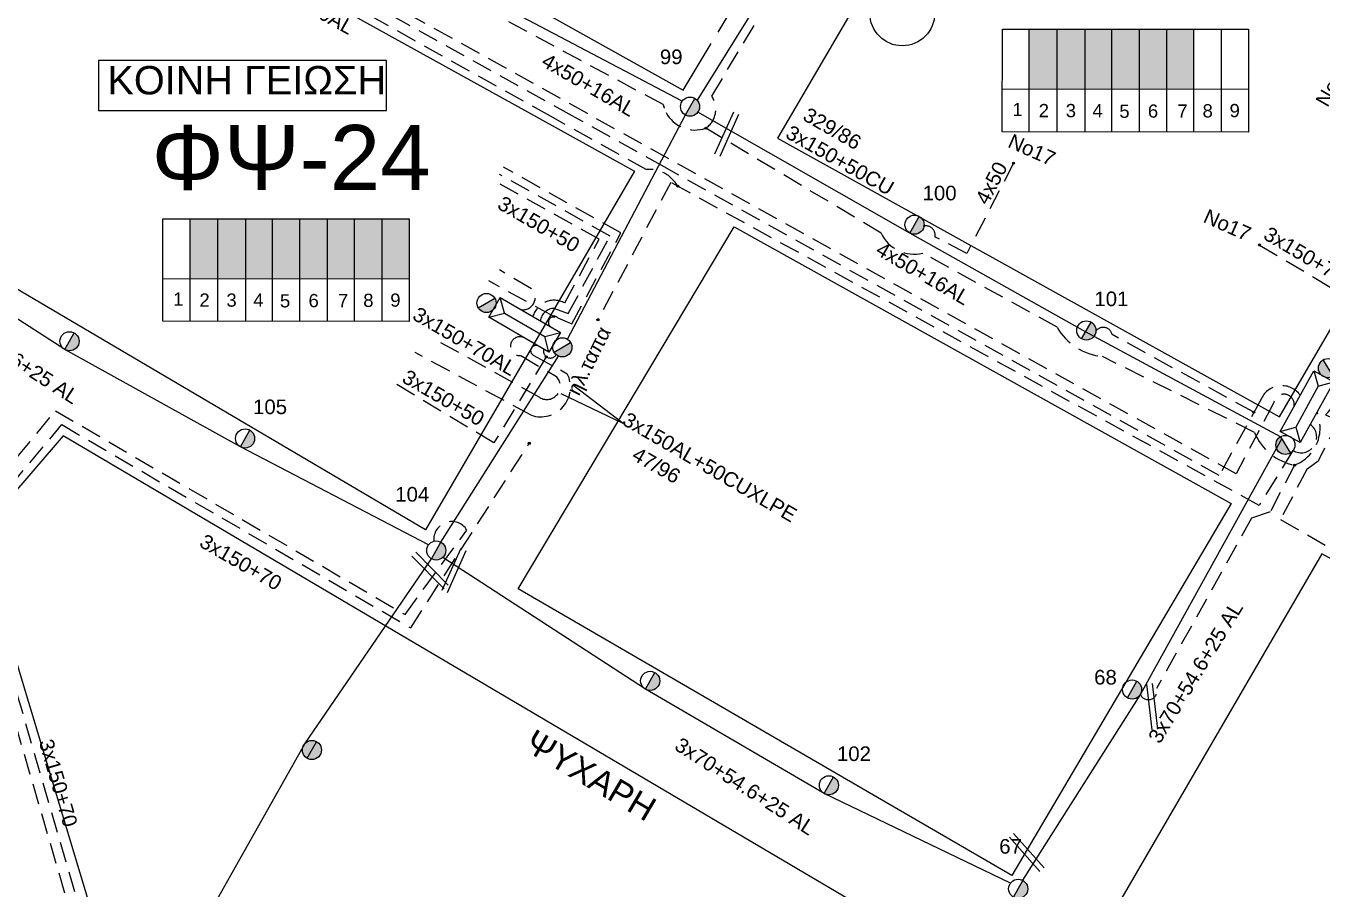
# Model space of a CAD drawing. Header units: millimetres. Extents: x 1421 to 11257, y 848 to 1896.
# Drawn here: x 10517.5 to 10677.4, y 1222.8 to 1329.2 of the extents above; entities that cross this region are included whole.
import ezdxf
from ezdxf.enums import TextEntityAlignment as Align

# ---------------------------------------------------------------- set-up
doc = ezdxf.new("R2010")
doc.units = ezdxf.units.MM
doc.linetypes.add('DASHED', pattern=[19.05, 12.7, -6.35])
for name, color, linetype, lineweight in [('.15AL', 7, 'DASHED', 30), ('3x150+50', 7, 'Continuous', 30), ('3x150+50 XLPE', 7, 'SYN_LINE', 30), ('3x150+70', 7, 'Continuous', 30), ('3x150+70AL', 7, 'DASHED', 30), ('3x70+54.6+25 AL', 7, 'SYN_LINE', 30), ('4X35', 7, 'DASHED', 30), ('4x50', 7, 'Continuous', 30), ('Άγνωστα', 7, 'Continuous', 30), ('Γυμνά εναέρια ΧΤ και ΦΟΠ (3Φ)   4x50+16AL', 7, 'Continuous', 30), ('Καλώδια ΧΤ   3x150+50CU', 7, 'DASHED', 30), ('Καλώδια ΧΤ   3x150AL+50CU', 7, 'DASHED', 30)]:
    doc.layers.add(name, color=color, linetype=linetype, lineweight=lineweight)
for name, color, linetype in [('Pillar OTE', 7, 'Continuous'), ('TEXT ΚΑΛΩΔΙΩΝ', 7, 'Continuous'), ('ΑΓΝΩΣΤΟ ΕΝΑΕΡΙΟ ΚΑΛΩΔΙΟ', 7, 'Continuous'), ('Επιγραφές - Σχήματα', 7, 'Continuous'), ('Στύλος Ξύλινος', 7, 'Continuous'), ('Στύλος Ξύλινος @ 1', 7, 'Continuous'), ('Στύλος ΦΜ', 7, 'Continuous'), ('Στύλος ΦΜ @ 1', 7, 'Continuous'), ('Συνδέσεις', 7, 'Continuous'), ('Τομή', 7, 'Continuous'), ('Υποσταθμός εναέριος 2 στύλων', 7, 'Continuous'), ('Υποσταθμός πόλεως', 7, 'Continuous'), ('Υπόβαθρο ΔΕΗ', 7, 'Continuous')]:
    doc.layers.add(name, color=color, linetype=linetype)
doc.styles.add('arial', font='ARIAL.TTF', dxfattribs={"height": 3})
doc.styles.get("Standard").update_dxf_attribs({"font": 'ARIAL.TTF', "height": 1.8})
doc.linetypes.add('SYN_LINE', pattern='A,0.5,-0.0001,["/\\/\\/\\/",Standard,S=0.1,R=0,X=0,Y=-0.05],-0.25', length=0.7501)

# ---------------------------------------------------------------- blocks, each defined once
blk = doc.blocks.new('ΥΠΑΡΧΩΝ ΤΣΙΜΕΝΤΕΝΙΟΣ ΣΤΥΛΟΣ')
at = {"layer": 'Στύλος ΦΜ'}
blk.add_hatch(color=7, dxfattribs=at).paths.add_polyline_path([(-1.29, -2.28, 0.574793), (2.62, 0, 0.268822), (1.3, 2.27)])
at = {"layer": 'Στύλος ΦΜ', "color": 7}
blk.add_line((-1.29, -2.28), (1.3, 2.27), dxfattribs=at)
blk.add_circle((0, 0), 2.62, dxfattribs=at)
at = {"layer": 'Στύλος ΦΜ', "flags": 4}
for tag, p in [('ΑΡΙΘΜΟΣ', (-4.68, 8.05)), ('ΤΥΠΟΣ', (-4.91, 3.03))]:
    blk.add_attdef(tag, p, '', height=4, dxfattribs=at)
blk = doc.blocks.new('ΥΠΑΡΧΩΝ ΞΥΛΙΝΟΣ ΣΤΥΛΟΣ')
at = {"layer": 'Στύλος Ξύλινος'}
h = blk.add_hatch(color=7, dxfattribs=at)
h.paths.add_polyline_path([(-2.62, 0, 0.270008), (-1.29, -2.28), (1.3, 2.27, 0.576266)])
h.paths.add_polyline_path([(-1.29, -2.28, 0.574793), (2.62, 0, 0.268822), (1.3, 2.27)])
at = {"layer": 'Στύλος Ξύλινος', "color": 7}
blk.add_line((-1.29, -2.28), (1.3, 2.27), dxfattribs=at)
blk.add_circle((0, 0), 2.62, dxfattribs=at)
at = {"layer": 'Στύλος Ξύλινος', "color": 1, "flags": 4}
for tag, p in [('ΑΡΙΘΜΟΣ', (-4.91, 8.6)), ('ΤΥΠΟΣ', (-4.85, 3.39))]:
    blk.add_attdef(tag, p, '', height=4, dxfattribs=at)
blk = doc.blocks.new('ΥΠΟΣΤΑΘΜΟΣ ΕΝΑΕΡΙΟΣ ΕΠΙ 2 ΣΤΥΛΩΝ')
at = {"layer": 'Υποσταθμός εναέριος 2 στύλων', "linetype": 'Continuous'}
for points in [[(-11.97, -2.11, 0.574793), (-8.45, -0.07, 0.268822), (-9.64, 1.98)], [(9.68, -2.15, 0.574793), (13.19, -0.1, 0.268822), (12.01, 1.95)]]:
    blk.add_hatch(color=256, dxfattribs=at).paths.add_polyline_path(points)
for p, q in [((-11.97, -2.11), (-9.64, 1.98)), ((9.68, -2.15), (12.01, 1.95))]:
    blk.add_line(p, q, dxfattribs=at)
for centre in [(-10.81, -0.07), (10.84, -0.1)]:
    blk.add_circle(centre, 2.36, dxfattribs=at)
at = {"layer": 'Υποσταθμός πόλεως', "linetype": 'Continuous', "ltscale": 40}
blk.add_lwpolyline([(-8.57, 2.82), (8.57, 2.82), (8.57, -2.82), (-8.57, -2.82)], close=True, dxfattribs=at)
for points in [[(-5.75, 0), (-8.57, 2.82)], [(-8.57, -2.82), (-5.75, 0)], [(-5.75, 0), (5.75, 0)], [(5.75, 0), (8.57, 2.82)], [(8.57, -2.82), (5.75, 0)]]:
    blk.add_lwpolyline(points, dxfattribs=at)
at = {"layer": 'Υποσταθμός εναέριος 2 στύλων', "ltscale": 40, "flags": 1}
for tag, p in [('ΜΕΤΑΣΧΗΜΑΤΙΣΜΟΣ', (14.09, 2.51)), ('ΙΣΧΥΣ', (14.07, -0.28)), ('ΑΡΙΘΜΟΣ', (14.19, -3))]:
    blk.add_attdef(tag, p, '', height=1.8, dxfattribs=at)
blk = doc.blocks.new('_ΣΥΝΔΕΣΗ')
at = {"layer": 'Συνδέσεις', "linetype": 'SYN_LINE', "ltscale": 40}
blk.add_hatch(color=256, dxfattribs=at).paths.add_polyline_path([(0.5, -0.01, 1), (-0.5, -0.01, 1)])
at = {"layer": 'Συνδέσεις'}
blk.add_circle((0, -0.01), 0.5, dxfattribs=at)
blk = doc.blocks.new('ΤΟΜΗ')
at = {"layer": 'Τομή', "ltscale": 40}
for p, q in [((11.33, -0.65), (-11.4, -0.65)), ((11.33, -3.42), (-11.4, -3.42))]:
    blk.add_line(p, q, dxfattribs=at)
blk = doc.blocks.new('A$C01BB34F8')
at = {"layer": 'Άγνωστα', "color": 7}
note = blk.add_mtext_dynamic_manual_height_columns('ηλ.ταπα\\P', width=1.8, gutter_width=12.5, heights=[0.0453, 0], dxfattribs=dict(at, insert=(0.37, 2.43), char_height=1.8, attachment_point=1, rotation=2.4309))
for column, words in zip(note.columns.linked_columns, ['\\P']):
    column.text = words

msp = doc.modelspace()

# ---------------------------------------------------------------- hatches: boundary and pattern name
at = {"layer": 'Καλώδια ΧΤ   3x150AL+50CU', "linetype": 'DASHED', "lineweight": -3, "ltscale": 0.2}
h = msp.add_hatch(color=27, dxfattribs=at)
h.dxf.hatch_style = 1
h.paths.add_polyline_path([(10644.7, 1328.82), (10641.26, 1328.82), (10641.26, 1321.46), (10644.7, 1321.46)])
h = msp.add_hatch(color=133, dxfattribs=at)
h.dxf.hatch_style = 1
h.paths.add_polyline_path([(10644.7, 1321.46), (10648.14, 1321.45), (10648.14, 1328.82), (10644.7, 1328.82)])
h = msp.add_hatch(color=5, dxfattribs=at)
h.dxf.hatch_style = 1
h.paths.add_polyline_path([(10651.44, 1328.82), (10648.14, 1328.82), (10648.14, 1321.45), (10651.44, 1321.45)])
h = msp.add_hatch(color=62, dxfattribs=at)
h.dxf.hatch_style = 1
h.paths.add_polyline_path([(10654.83, 1328.82), (10651.44, 1328.82), (10651.44, 1321.45), (10654.83, 1321.45)])
h = msp.add_hatch(color=6, dxfattribs=at)
h.dxf.hatch_style = 1
h.paths.add_polyline_path([(10654.83, 1321.45), (10658.22, 1321.44), (10658.22, 1328.82), (10654.83, 1328.82)])
h = msp.add_hatch(color=30, dxfattribs=at)
h.dxf.hatch_style = 1
h.paths.add_polyline_path([(10658.16, 1321.45), (10661.56, 1321.44), (10661.56, 1328.82), (10658.16, 1328.82)])
h = msp.add_hatch(color=5, dxfattribs=at)
h.dxf.hatch_style = 1
h.paths.add_polyline_path([(10541.22, 1305.46), (10537.78, 1305.46), (10537.78, 1298.1), (10541.22, 1298.09)])
h = msp.add_hatch(color=30, dxfattribs=at)
h.dxf.hatch_style = 1
h.paths.add_polyline_path([(10541.22, 1298.09), (10544.66, 1298.09), (10544.66, 1305.46), (10541.22, 1305.46)])
h = msp.add_hatch(color=206, dxfattribs=at)
h.dxf.hatch_style = 1
h.paths.add_polyline_path([(10547.96, 1305.46), (10544.66, 1305.46), (10544.66, 1298.09), (10547.96, 1298.09)])
h = msp.add_hatch(color=151, dxfattribs=at)
h.dxf.hatch_style = 1
h.paths.add_polyline_path([(10551.34, 1305.46), (10547.96, 1305.46), (10547.96, 1298.09), (10551.34, 1298.08)])
h = msp.add_hatch(color=62, dxfattribs=at)
h.dxf.hatch_style = 1
h.paths.add_polyline_path([(10551.34, 1298.08), (10554.74, 1298.08), (10554.74, 1305.46), (10551.34, 1305.46)])
h = msp.add_hatch(color=27, dxfattribs=at)
h.dxf.hatch_style = 1
h.paths.add_polyline_path([(10554.68, 1298.08), (10558.08, 1298.08), (10558.08, 1305.46), (10554.68, 1305.46)])
h = msp.add_hatch(color=1, dxfattribs=at)
h.dxf.hatch_style = 1
h.paths.add_polyline_path([(10558.02, 1298.08), (10561.41, 1298.08), (10561.41, 1305.46), (10558.02, 1305.46)])
h = msp.add_hatch(color=2, dxfattribs=at)
h.dxf.hatch_style = 1
h.paths.add_polyline_path([(10561.41, 1298.08), (10564.8, 1298.08), (10564.8, 1305.46), (10561.41, 1305.46)])

# ---------------------------------------------------------------- linework, layer by layer
at = {"layer": '.15AL', "color": 133, "linetype": 'DASHED', "lineweight": -3, "ltscale": 0.2}
msp.add_lwpolyline([(10675.9, 1280.11, -0.954933), (10673.75, 1276.89), (10669.61, 1270.12), (10597.05, 1309.94), (10588.08, 1293.01)], format="xyb", dxfattribs=at)
at = {"layer": '.15AL', "color": 5, "linetype": 'DASHED', "lineweight": -3, "ltscale": 0.2}
msp.add_lwpolyline([(10676.73, 1281.61, -0.421791), (10673.97, 1275.1), (10670.96, 1269.33), (10668.67, 1268.55), (10656.94, 1247.55, -0.966305), (10654.95, 1246.84, -5.188983)], format="xyb", dxfattribs=at)
at = {"layer": '3x150+50', "color": 6, "linetype": 'DASHED', "lineweight": -3, "ltscale": 0.2}
msp.add_lwpolyline([(10673.91, 1282.33, 1.020917), (10671.38, 1282.73), (10666.75, 1274.02), (10586.78, 1318.42), (10526.64, 1351.8), (10518.87, 1337.84)], format="xyb", dxfattribs=at)
at = {"layer": '3x150+50', "color": 27, "linetype": 'DASHED', "lineweight": -3, "ltscale": 0.2}
for points in [[(10674.66, 1283.7, 0.577025), (10669.87, 1283.29), (10664.66, 1273.8), (10596.24, 1311.84), (10584.9, 1318.14), (10527.6, 1349.94), (10520.88, 1338.03)], [(10668.95, 1281.61), (10651.47, 1291.18, 0.633479), (10649.47, 1291.64, -1.403187)], [(10579, 1290.77, 1.361727), (10578.57, 1288.59), (10582.95, 1286.01, -0.88396), (10580.91, 1283.42), (10567.67, 1290.75)], [(10579, 1290.77, 1.361727), (10578.57, 1288.59), (10582.95, 1286.01, -0.88396), (10580.91, 1283.42), (10567.67, 1290.75)]]:
    msp.add_lwpolyline(points, format="xyb", dxfattribs=at)
at = {"layer": '3x150+50', "color": 30, "linetype": 'DASHED', "lineweight": -3, "ltscale": 0.2}
msp.add_lwpolyline([(10580.98, 1292.87, -0.394586), (10582.73, 1294.41), (10584.42, 1293.78), (10589.57, 1303.32), (10575.95, 1310.93)], format="xyb", dxfattribs=at)
msp.add_lwpolyline([(10580.98, 1292.87, -0.394586), (10582.73, 1294.41), (10584.42, 1293.78), (10589.57, 1303.32), (10575.95, 1310.93)], format="xyb", dxfattribs=at)
at = {"layer": '3x150+50', "color": 5, "linetype": 'DASHED', "lineweight": -3, "ltscale": 0.2}
msp.add_lwpolyline([(10582.33, 1292.08, -1.086264), (10583.12, 1293.26), (10584.86, 1292.49), (10590.91, 1303.71), (10576.44, 1311.8)], format="xyb", dxfattribs=at)
msp.add_lwpolyline([(10582.33, 1292.08, -1.086264), (10583.12, 1293.26), (10584.86, 1292.49), (10590.91, 1303.71), (10576.44, 1311.8)], format="xyb", dxfattribs=at)
at = {"layer": '3x150+50', "color": 206, "linetype": 'DASHED', "lineweight": -3, "ltscale": 0.2}
msp.add_lwpolyline([(10580.06, 1293.41, -0.486271), (10583.98, 1295.08), (10588.22, 1302.93), (10575.46, 1310.06)], format="xyb", dxfattribs=at)
msp.add_lwpolyline([(10580.06, 1293.41, -0.486271), (10583.98, 1295.08), (10588.22, 1302.93), (10575.46, 1310.06)], format="xyb", dxfattribs=at)
at = {"layer": '3x150+50', "color": 5, "linetype": 'DASHED', "lineweight": -3, "ltscale": 0.2}
msp.add_lwpolyline([(10582.62, 1293.41), (10574.61, 1297.8)], dxfattribs=at)
at = {"layer": '3x150+50', "color": 2, "linetype": 'DASHED', "lineweight": -3, "ltscale": 0.2}
msp.add_lwpolyline([(10578.6, 1294.26, 0.728165), (10579.89, 1296.81), (10575.93, 1299.15)], format="xyb", dxfattribs=at)
msp.add_lwpolyline([(10578.6, 1294.26, 0.728165), (10579.89, 1296.81), (10575.93, 1299.15)], format="xyb", dxfattribs=at)
at = {"layer": '3x150+50', "color": 1, "linetype": 'DASHED', "lineweight": -3, "ltscale": 0.2}
msp.add_lwpolyline([(10580.65, 1289.8, 0.921928), (10580.1, 1288.64), (10584.3, 1286.36, -0.669337), (10579.85, 1281.23), (10565.56, 1288.96)], format="xyb", dxfattribs=at)
msp.add_lwpolyline([(10580.65, 1289.8, 0.921928), (10580.1, 1288.64), (10584.3, 1286.36, -0.669337), (10579.85, 1281.23), (10565.56, 1288.96)], format="xyb", dxfattribs=at)
at = {"layer": '3x150+50', "color": 151, "linetype": 'DASHED', "lineweight": -3, "ltscale": 0.2}
msp.add_lwpolyline([(10581.71, 1288.45), (10575.24, 1277.83), (10563.16, 1285.08)], dxfattribs=at)
msp.add_lwpolyline([(10582.93, 1288.71, -0.884274), (10581.4, 1289.37, 402.721585)], format="xyb", dxfattribs=at)
at = {"layer": '3x150+70', "color": 133, "linetype": 'DASHED', "lineweight": -3, "ltscale": 0.2}
for points in [[(10597.92, 1309.46, 0.297885), (10594, 1311.53), (10582.23, 1318.09), (10528.98, 1347.78), (10522.72, 1336.54)], [(10468.66, 1107.54), (10473.14, 1104.73), (10507.8, 1163.26, 0.405678), (10515.32, 1176.13), (10520.97, 1184.66), (10519.53, 1189.63), (10528.93, 1204.21), (10510.72, 1266.61), (10521.96, 1280.08), (10565, 1255.03), (10579.61, 1277.78)]]:
    msp.add_lwpolyline(points, format="xyb", dxfattribs=at)
at = {"layer": '3x150+70', "color": 6, "linetype": 'DASHED', "lineweight": -3, "ltscale": 0.2}
msp.add_lwpolyline([(10512.41, 1172.04, 0.711861), (10514.31, 1176.23), (10519.4, 1184.4), (10517.97, 1189.31), (10527.7, 1204.06), (10509.23, 1267.22), (10521.18, 1281.8), (10564.29, 1256.68), (10571.91, 1267.09, 0.792788), (10567.84, 1265.72)], format="xyb", dxfattribs=at)
at = {"layer": '3x150+70AL', "color": 62, "linetype": 'DASHED', "lineweight": -3, "ltscale": 0.2}
msp.add_lwpolyline([(10669.63, 1302.22), (10681.62, 1295.11), (10679.38, 1291.15, -0.52744), (10680.55, 1286.77, 7.914544)], format="xyb", dxfattribs=at)
at = {"layer": '3x70+54.6+25 AL', "color": 6, "linetype": 'SYN_LINE', "lineweight": -3, "ltscale": 15}
msp.add_lwpolyline([(10567.17, 1265.25), (10543.99, 1277.36), (10522.35, 1289.34), (10504.15, 1301.06), (10484.62, 1299.26), (10484.43, 1321.32)], dxfattribs=at)
msp.add_lwpolyline([(10567.17, 1265.25), (10543.99, 1277.36), (10522.35, 1289.34), (10504.15, 1301.06), (10484.62, 1299.26), (10484.43, 1321.32)], dxfattribs=at)
at = {"layer": '3x70+54.6+25 AL', "color": 30, "linetype": 'SYN_LINE', "lineweight": -3, "ltscale": 15}
msp.add_lwpolyline([(10672.38, 1278.38), (10654.95, 1246.84), (10640.4, 1223.94)], dxfattribs=at)
at = {"layer": '3x70+54.6+25 AL', "color": 206, "linetype": 'SYN_LINE', "lineweight": -3, "ltscale": 15}
msp.add_lwpolyline([(10638.95, 1223.58), (10615.97, 1234.6), (10593.94, 1247.48), (10568.94, 1263.72)], dxfattribs=at)
at = {"layer": '4X35', "color": 62, "linetype": 'DASHED', "lineweight": -3, "ltscale": 0.2}
msp.add_lwpolyline([(10680.55, 1286.77, -0.149222), (10677.79, 1281.29), (10679.36, 1280.58), (10676.88, 1275.58), (10675.47, 1274.57), (10672.23, 1268.39), (10685.48, 1260.84, -0.944022), (10691.1, 1257.5), (10706.69, 1249.19), (10699.18, 1235.98)], format="xyb", dxfattribs=at)
at = {"layer": '4x50', "color": 30, "linetype": 'DASHED', "lineweight": -3, "ltscale": 0.2}
msp.add_lwpolyline([(10639.32, 1312.3), (10633.54, 1301.18), (10629.63, 1303.25, 0.568063), (10628.18, 1304.53, -1.921605)], format="xyb", dxfattribs=at)
msp.add_lwpolyline([(10639.32, 1312.3), (10633.54, 1301.18), (10629.63, 1303.25, 0.568063), (10628.18, 1304.53, -1.921605)], format="xyb", dxfattribs=at)
at = {"layer": 'Pillar OTE', "lineweight": -3, "ltscale": 40}
for points in [[(10637.93, 1316.18), (10637.94, 1328.82), (10668.27, 1328.82), (10668.27, 1316.15), (10637.93, 1316.18)], [(10641.26, 1316.18), (10641.26, 1328.82)], [(10644.7, 1316.17), (10644.7, 1328.82)], [(10648.14, 1316.17), (10648.14, 1328.82)], [(10651.44, 1316.17), (10651.44, 1328.82)], [(10654.83, 1316.16), (10654.83, 1328.82)], [(10658.22, 1316.16), (10658.22, 1328.82)], [(10661.56, 1316.16), (10661.56, 1328.82)], [(10664.95, 1316.15), (10664.95, 1328.82)], [(10637.93, 1321.46), (10668.27, 1321.43)], [(10534.45, 1292.82), (10534.45, 1305.46), (10564.79, 1305.46), (10564.78, 1292.79), (10534.45, 1292.82)], [(10537.78, 1292.82), (10537.78, 1305.46)], [(10541.22, 1292.81), (10541.22, 1305.46)], [(10544.66, 1292.81), (10544.66, 1305.46)], [(10547.96, 1292.81), (10547.96, 1305.46)], [(10551.34, 1292.8), (10551.34, 1305.46)], [(10554.74, 1292.8), (10554.74, 1305.46)], [(10558.08, 1292.8), (10558.08, 1305.46)], [(10561.46, 1292.79), (10561.47, 1305.46)], [(10534.45, 1298.1), (10564.78, 1298.07)]]:
    msp.add_lwpolyline(points, dxfattribs=at)
at = {"layer": 'ΑΓΝΩΣΤΟ ΕΝΑΕΡΙΟ ΚΑΛΩΔΙΟ', "color": 1, "linetype": 'Continuous', "lineweight": -3, "ltscale": 0.2}
msp.add_lwpolyline([(10635.47, 1379.66), (10629.12, 1366.23), (10611.3, 1337.73), (10600.31, 1320.06)], dxfattribs=at)
at = {"layer": 'Γυμνά εναέρια ΧΤ και ΦΟΠ (3Φ)   4x50+16AL', "color": 62, "linetype": 'Continuous', "lineweight": -3, "ltscale": 0.2}
for points in [[(10598.47, 1319.97), (10574.79, 1332.45)], [(10584.31, 1290.61), (10584.31, 1290.61), (10598.85, 1318.26)]]:
    msp.add_lwpolyline(points, dxfattribs=at)
at = {"layer": 'Γυμνά εναέρια ΧΤ και ΦΟΠ (3Φ)   4x50+16AL', "color": 30, "linetype": 'Continuous', "lineweight": -3, "ltscale": 0.2}
msp.add_lwpolyline([(10672.22, 1278.58), (10648.2, 1291.52), (10626.53, 1303.7), (10600.4, 1318.61)], dxfattribs=at)
at = {"layer": 'Γυμνά εναέρια ΧΤ και ΦΟΠ (3Φ)   4x50+16AL', "color": 151, "linetype": 'Continuous', "lineweight": -3, "ltscale": 0.2}
msp.add_lwpolyline([(10568.72, 1265.6), (10583.21, 1288.53), (10583.21, 1288.53)], dxfattribs=at)
at = {"layer": 'Γυμνά εναέρια ΧΤ και ΦΟΠ (3Φ)   4x50+16AL', "color": 2, "linetype": 'Continuous', "lineweight": -3, "ltscale": 0.2}
msp.add_lwpolyline([(10513.28, 1176.52), (10528.16, 1199.56), (10539.53, 1218.7), (10551.92, 1240.75), (10567.55, 1263.55)], dxfattribs=at)
at = {"layer": 'Επιγραφές - Σχήματα', "color": 206, "lineweight": -3}
msp.add_lwpolyline([(10526.51, 1318.8), (10562.02, 1318.8), (10562.02, 1324.97), (10526.51, 1324.97)], close=True, dxfattribs=at)
at = {"layer": 'Καλώδια ΧΤ   3x150+50CU', "color": 5, "linetype": 'DASHED', "lineweight": -3, "ltscale": 0.2}
for points in [[(10596.24, 1319.11, -0.026755), (10596.12, 1319.53), (10575.41, 1330.62, -0.321383), (10570.76, 1333.4), (10532.46, 1354.71), (10531.21, 1356.84), (10528.19, 1358.47), (10532.99, 1367.03)], [(10601.37, 1316.62, 0.415344), (10602.11, 1320.57), (10612.55, 1337.99)], [(10673.97, 1275.1, -0.257336), (10669.02, 1279.13), (10650.29, 1288.47, -0.244206), (10644.68, 1292.11), (10628.12, 1301.21, -0.354948), (10622.98, 1303.7), (10601.37, 1316.62, -0.371315), (10596.47, 1318.57, -0.371315)]]:
    msp.add_lwpolyline(points, format="xyb", dxfattribs=at)
at = {"layer": 'Υπόβαθρο ΔΕΗ', "lineweight": -3, "ltscale": 0.1}
for points in [[(10602.26, 1390.77), (10534.34, 1427.64), (10503.04, 1374.63), (10598.59, 1321.32), (10602.05, 1327.07)], [(10602.89, 1328.46), (10631, 1375.17), (10603.31, 1390.2)], [(10591.17, 1280.23), (10585.1, 1284.88)], [(10591.17, 1280.23), (10583.54, 1283.87)]]:
    msp.add_lwpolyline(points, dxfattribs=at)
for points in [[(10702.54, 1333.32), (10643.28, 1367.21), (10640.46, 1367.13), (10610.22, 1315.39), (10672.12, 1281.05)], [(10501.24, 1317.82), (10489.9, 1352.02), (10496.98, 1364.22), (10579.74, 1318.44), (10592.59, 1311.33), (10566.83, 1267.13), (10506.22, 1302.78)], [(10604.85, 1304.45), (10666.16, 1270.38), (10639.12, 1224.52), (10578.22, 1259.86)], [(10522.15, 1278.72), (10511.63, 1266.48), (10535.1, 1188.65), (10545.82, 1153.17), (10585.43, 1129.43), (10634.6, 1212.38)], [(10753.65, 1222.36), (10677.33, 1264.15), (10650.34, 1217.71), (10725.29, 1173.86)]]:
    msp.add_lwpolyline(points, close=True, dxfattribs=at)
at = {"layer": 'Υπόβαθρο ΔΕΗ', "lineweight": -3}
msp.add_circle((10625.6, 1330.78), 4, dxfattribs=at)

# ---------------------------------------------------------------- block references
at = {"layer": '3x150+50 XLPE', "color": 7, "linetype": 'DASHED', "lineweight": -3, "ltscale": 0.2, "rotation": 61.27270376043213}
msp.add_blockref('A$C01BB34F8', (10579.74, 1270.01), dxfattribs=at)
at = {"layer": 'Στύλος Ξύλινος @ 1', "lineweight": -3, "ltscale": 40, "xscale": 0.4499999999998181, "yscale": 0.4499999999998181, "zscale": 0.4499999999998181}
msp.add_blockref('ΥΠΑΡΧΩΝ ΞΥΛΙΝΟΣ ΣΤΥΛΟΣ', (10552.81, 1239.98), dxfattribs=at)
at = {"layer": 'Στύλος ΦΜ @ 1', "color": 1, "lineweight": -3, "ltscale": 40}
ref = msp.add_blockref('ΥΠΑΡΧΩΝ ΤΣΙΜΕΝΤΕΝΙΟΣ ΣΤΥΛΟΣ', (10599.43, 1319.28), dxfattribs=dict(at, xscale=0.4499999999998181, yscale=0.4499999999998181, zscale=0.4499999999998181))
ref.add_attrib('ΑΡΙΘΜΟΣ', '99', (10595.71, 1324.52), dxfattribs={"layer": 'Στύλος ΦΜ', "height": 1.8, "flags": 4})
ref = msp.add_blockref('ΥΠΑΡΧΩΝ ΤΣΙΜΕΝΤΕΝΙΟΣ ΣΤΥΛΟΣ', (10627.11, 1304.73), dxfattribs=dict(at, xscale=0.4499999999998181, yscale=0.4499999999998181, zscale=0.4499999999998181))
ref.add_attrib('ΑΡΙΘΜΟΣ', '100', (10628.1, 1307.73), dxfattribs={"layer": 'Στύλος ΦΜ', "height": 1.8, "flags": 4})
ref = msp.add_blockref('ΥΠΑΡΧΩΝ ΤΣΙΜΕΝΤΕΝΙΟΣ ΣΤΥΛΟΣ', (10648.29, 1291.69), dxfattribs=dict(at, xscale=0.4499999999998181, yscale=0.4499999999998181, zscale=0.4499999999998181))
ref.add_attrib('ΑΡΙΘΜΟΣ', '101', (10649.28, 1294.69), dxfattribs={"layer": 'Στύλος ΦΜ', "height": 1.8, "flags": 4})
at = {"layer": 'Στύλος ΦΜ @ 1', "color": 1, "lineweight": -3, "ltscale": 40, "xscale": 0.4499999999998181, "yscale": 0.4499999999998181, "zscale": 0.4499999999998181}
for p in [(10522.93, 1290.36), (10594.52, 1248.5)]:
    msp.add_blockref('ΥΠΑΡΧΩΝ ΤΣΙΜΕΝΤΕΝΙΟΣ ΣΤΥΛΟΣ', p, dxfattribs=at)
at = {"layer": 'Στύλος ΦΜ @ 1', "color": 1, "lineweight": -3, "ltscale": 40}
ref = msp.add_blockref('ΥΠΑΡΧΩΝ ΤΣΙΜΕΝΤΕΝΙΟΣ ΣΤΥΛΟΣ', (10544.57, 1278.38), dxfattribs=dict(at, xscale=0.4499999999998181, yscale=0.4499999999998181, zscale=0.4499999999998181))
ref.add_attrib('ΑΡΙΘΜΟΣ', '105', (10545.55, 1281.38), dxfattribs={"layer": 'Στύλος ΦΜ', "height": 1.8, "flags": 4})
ref = msp.add_blockref('ΥΠΑΡΧΩΝ ΤΣΙΜΕΝΤΕΝΙΟΣ ΣΤΥΛΟΣ', (10568.14, 1264.57), dxfattribs=dict(at, xscale=0.4499999999998181, yscale=0.4499999999998181, zscale=0.4499999999998181))
ref.add_attrib('ΑΡΙΘΜΟΣ', '104', (10563.08, 1270.6), dxfattribs={"layer": 'Στύλος ΦΜ', "height": 1.8, "flags": 4})
ref = msp.add_blockref('ΥΠΑΡΧΩΝ ΤΣΙΜΕΝΤΕΝΙΟΣ ΣΤΥΛΟΣ', (10653.93, 1247.43), dxfattribs=dict(at, xscale=0.4499999999998181, yscale=0.4499999999998181, zscale=0.4499999999998181))
ref.add_attrib('ΑΡΙΘΜΟΣ', '68', (10649.25, 1248.05), dxfattribs={"layer": 'Στύλος ΦΜ', "height": 1.8, "flags": 4})
ref = msp.add_blockref('ΥΠΑΡΧΩΝ ΤΣΙΜΕΝΤΕΝΙΟΣ ΣΤΥΛΟΣ', (10616.55, 1235.63), dxfattribs=dict(at, xscale=0.4499999999998181, yscale=0.4499999999998181, zscale=0.4499999999998181))
ref.add_attrib('ΑΡΙΘΜΟΣ', '102', (10617.54, 1238.62), dxfattribs={"layer": 'Στύλος ΦΜ', "height": 1.8, "flags": 4})
ref = msp.add_blockref('ΥΠΑΡΧΩΝ ΤΣΙΜΕΝΤΕΝΙΟΣ ΣΤΥΛΟΣ', (10639.89, 1222.87), dxfattribs=dict(at, xscale=0.4499999999998181, yscale=0.4499999999998181, zscale=0.4499999999998181))
ref.add_attrib('ΑΡΙΘΜΟΣ', '67', (10637.55, 1227.2), dxfattribs={"layer": 'Στύλος ΦΜ', "height": 1.8, "flags": 4})
at = {"layer": 'Συνδέσεις', "lineweight": -3, "xscale": 0.25, "yscale": 0.25, "zscale": 0.25}
for p in [(10601.37, 1316.62), (10601.37, 1316.62), (10639.32, 1312.31), (10639.32, 1312.31), (10597.92, 1309.47), (10669.63, 1302.23), (10669.63, 1302.23), (10582.62, 1293.42), (10588.08, 1293.02), (10588.08, 1293.02), (10581.71, 1288.45), (10668.95, 1281.62), (10579.61, 1277.78), (10673.97, 1275.1)]:
    msp.add_blockref('_ΣΥΝΔΕΣΗ', p, dxfattribs=at)
at = {"layer": 'Τομή', "lineweight": -3, "xscale": 0.2499999999999998, "yscale": 0.2499999999999998, "zscale": 0.2499999999999998}
for p, rotation in [((10604.44, 1315.68), 245.7997813997417), ((10567.75, 1262.44), 314.708859158533), ((10570.82, 1261.9), 245.7997813997417), ((10656.94, 1245.37), 276.5995789227755), ((10641.33, 1227.67), 311.5995627994863)]:
    msp.add_blockref('ΤΟΜΗ', p, dxfattribs=dict(at, rotation=rotation))
at = {"layer": 'Υποσταθμός εναέριος 2 στύλων', "lineweight": -3}
for p, xscale, yscale, zscale, rotation in [((10579.03, 1292.38), 0.4999999999999996, 0.4999999999999996, 0.4999999999999996, 329.7671471773771), ((10675.5, 1282.3), 0.4999999999999942, 0.4999999999999942, 0.4999999999999942, 241.0495117080654)]:
    msp.add_blockref('ΥΠΟΣΤΑΘΜΟΣ ΕΝΑΕΡΙΟΣ ΕΠΙ 2 ΣΤΥΛΩΝ', p, dxfattribs=dict(at, xscale=xscale, yscale=yscale, zscale=zscale, rotation=rotation))

# ---------------------------------------------------------------- texts
at = {"lineweight": -3, "ltscale": 30, "char_height": 1.63, "width": 11.2573, "attachment_point": 1}
for s, insert in [('1', (10639.18, 1319.74)), ('2', (10642.42, 1319.61)), ('3', (10645.75, 1319.61)), ('4', (10649.05, 1319.61)), ('5', (10652.36, 1319.53)), ('6', (10655.88, 1319.55)), ('7', (10659.51, 1319.55)), ('8', (10662.62, 1319.58)), ('9', (10665.95, 1319.61)), ('1', (10535.7, 1296.38)), ('2', (10538.94, 1296.25)), ('3', (10542.27, 1296.25)), ('4', (10545.57, 1296.25)), ('5', (10548.87, 1296.16)), ('6', (10552.39, 1296.19)), ('7', (10556.02, 1296.19)), ('8', (10559.14, 1296.22)), ('9', (10562.47, 1296.25))]:
    msp.add_mtext(s, dxfattribs=dict(at, insert=insert))
at = {"layer": 'TEXT ΚΑΛΩΔΙΩΝ', "lineweight": -3, "ltscale": 15, "style": 'arial'}
for s, rotation, p in [('3x150+70AL', 330.6334, (10551.6, 1332.34)), ('4x50+16AL', 329.7938, (10586.94, 1321.96)), ('3x150+50CU', 330.4725, (10617.92, 1312.68)), ('4x50', 62.3052, (10636.58, 1309.87)), ('3x150+50', 329.7938, (10580.79, 1304.8)), ('3x150+70AL', 329.3019, (10676.54, 1300.21)), ('4x50+16AL', 329.7938, (10628.16, 1298.72)), ('3x70+54.6+25 AL', 327.2026, (10515.47, 1288.65)), ('3x150+70AL', 329.7938, (10571.65, 1290.36)), ('3x150+50', 329.7938, (10569.03, 1283.4)), ('3x150AL+50CUXLPE', 329.7938, (10601.87, 1274.85)), ('3x150+70', 329.7938, (10544.05, 1263.13)), ('3x70+54.6+25 AL', 58.576, (10661.75, 1249.57)), ('3x150+70', 286.2713, (10521.55, 1235.91)), ('3x70+54.6+25 AL', 327.2026, (10606.21, 1235.51))]:
    msp.add_text(s, height=1.8, rotation=rotation, dxfattribs=at).set_placement(p, align=Align.MIDDLE_CENTER)
at = {"layer": 'Άγνωστα', "lineweight": -3, "ltscale": 0.2, "char_height": 1.8, "width": 18.6352, "attachment_point": 1, "style": 'arial'}
for s, insert, rotation in [('\\A1;No18', (10676.46, 1320), 60), ('\\A1;329/86', (10614.09, 1319.28), 330), ('\\A1;No17', (10639.21, 1316), 335.9542), ('\\A1;No17', (10663.3, 1306.74), 335.9542), ('\\A1;47/96', (10593.02, 1277.43), 330)]:
    msp.add_mtext(s, dxfattribs=dict(at, insert=insert, rotation=rotation))
at = {"layer": 'Επιγραφές - Σχήματα', "color": 206, "lineweight": -3, "insert": (10527.6, 1324.29), "char_height": 3.5, "width": 35.1311, "attachment_point": 1}
msp.add_mtext('KOINH ΓΕΙΩΣΗ', dxfattribs=at)
at = {"layer": 'Υπόβαθρο ΔΕΗ', "lineweight": -3, "ltscale": 0.1, "style": 'arial'}
msp.add_text('ΨΥΧΑΡΗ', height=3, rotation=329.4619, dxfattribs=at).set_placement((10587.18, 1236.87), align=Align.MIDDLE_CENTER)
at = {"layer": 'Υπόβαθρο ΔΕΗ', "lineweight": -3, "insert": (10533.04, 1317.02), "char_height": 8, "width": 84.6573, "attachment_point": 1}
msp.add_mtext('ΦΨ-24', dxfattribs=at)

doc.saveas('drawing.dxf')
